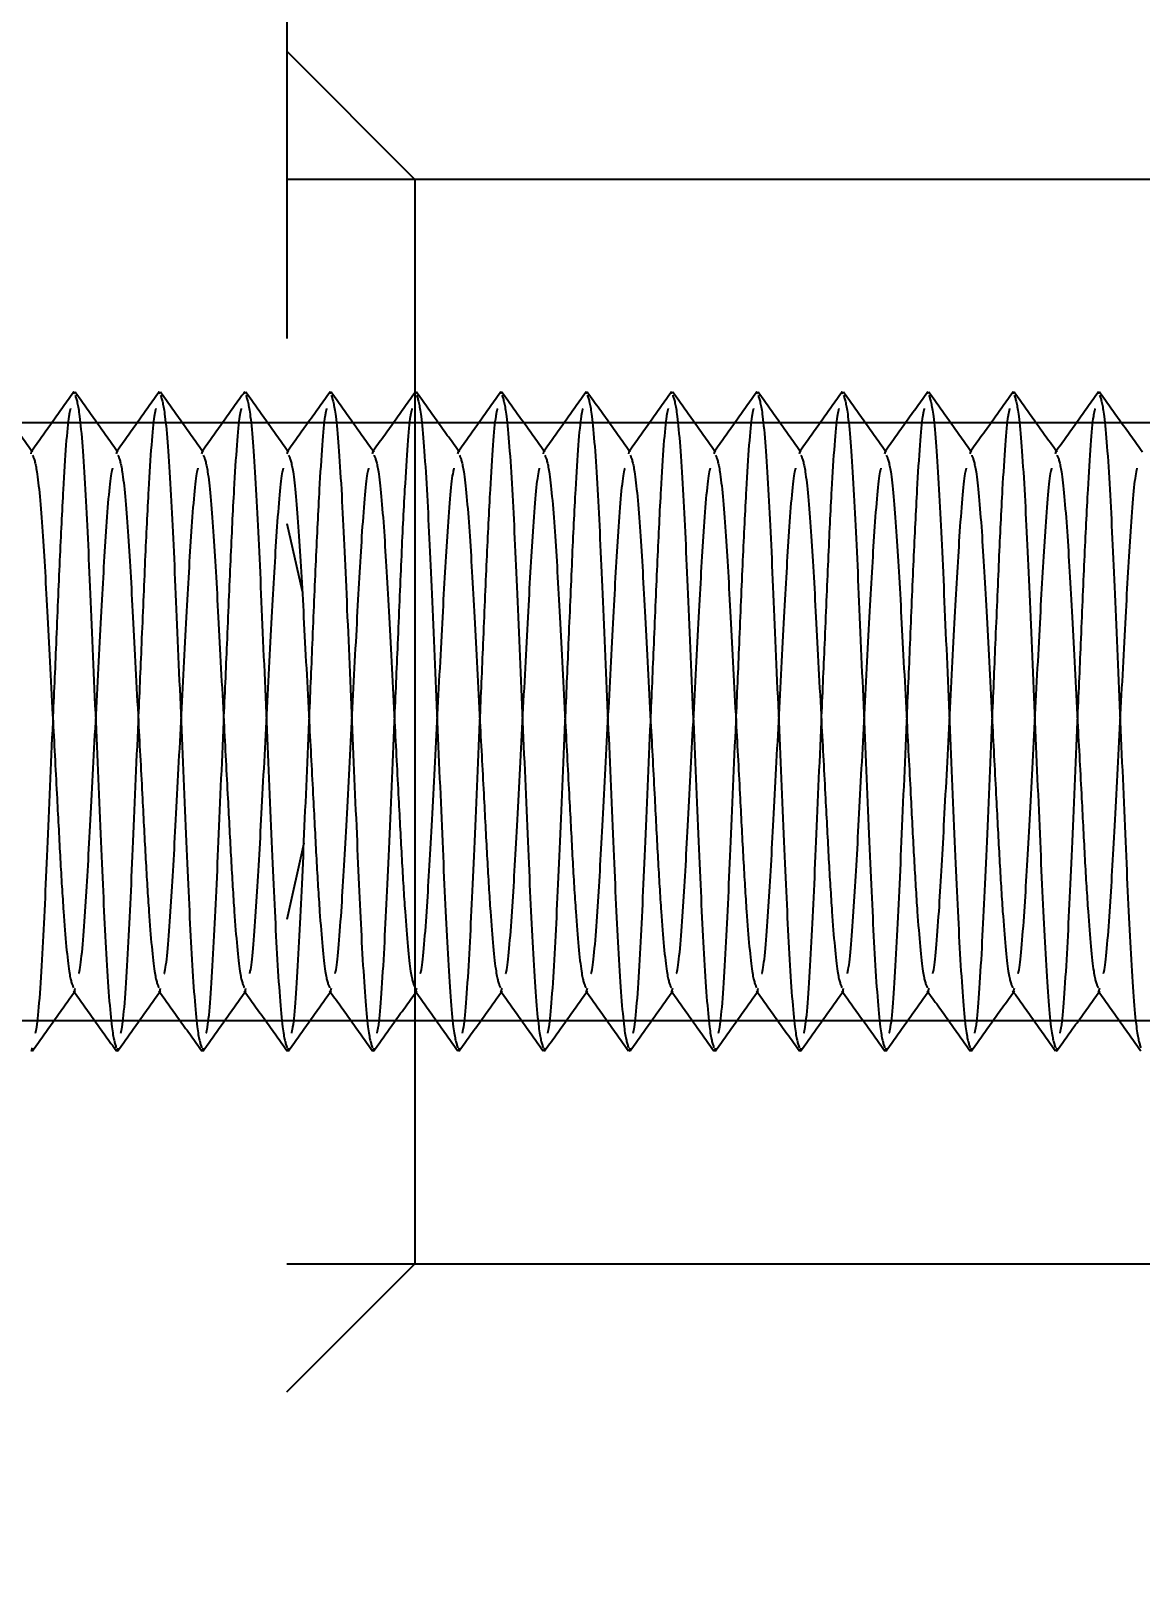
# Model space of a CAD drawing. Header units: metres. Extents: x 0 to 21025, y 0 to 14850.
# Drawn here: x 2252.36 to 2278.36, y 6312.69 to 6349.04 of the extents above; entities that cross this region are included whole.
import ezdxf

# ---------------------------------------------------------------- set-up
doc = ezdxf.new("R2010")
doc.units = ezdxf.units.M
doc.header["$LTSCALE"] = 25
doc.linetypes.add('HIDDEN2', pattern=[4.7625, 3.175, -1.5875])
doc.layers.add('18_COTAS', color=7, linetype='Continuous')
doc.layers.add('ST1', color=7, linetype='HIDDEN2')
doc.styles.add('ROMANS', font='ROMANS.SHX')
doc.dimstyles.new('25___1-25', dxfattribs={"dimscale": 25, "dimtxt": 2.5, "dimasz": 2, "dimexe": 1.5, "dimexo": 1, "dimgap": 0.5, "dimtad": 1, "dimzin": 12, "dimtxsty": 'ROMANS', "dimcen": 0, "dimclrd": 256, "dimclre": 256, "dimclrt": 3, "dimazin": 3, "dimtfac": 1, "dimtmove": 0, "dimatfit": 0, "dimfxl": 1, "dimlwd": -1, "dimlwe": -1, "dimarcsym": 0})

# ---------------------------------------------------------------- blocks, each defined once
blk = doc.blocks.new('*D13')
at = {"layer": '18_COTAS', "transparency": 16777216}
for p, q in [((2083.564, 6357.865), (2083.564, 7037.945)), ((6382.514, 6357.865), (6382.514, 7037.945)), ((2133.564, 7000.445), (6332.514, 7000.445))]:
    blk.add_line(p, q, dxfattribs=at)
for points in [[(2133.564, 7008.778), (2133.564, 6992.112), (2083.564, 7000.445)], [(6332.514, 7008.778), (6332.514, 6992.112), (6382.514, 7000.445)]]:
    blk.add_solid(points, dxfattribs=at)
at = {"layer": 'Defpoints', "color": 0, "transparency": 16777216}
for p in [(6382.514, 7000.445), (2083.564, 6332.865), (6382.514, 6332.865)]:
    blk.add_point(p, dxfattribs=at)
at = {"layer": '18_COTAS', "color": 3, "transparency": 16777216, "insert": (4233.039, 7050.147), "char_height": 62.5, "attachment_point": 5, "style": 'ROMANS'}
blk.add_mtext('4298,95', dxfattribs=at)

msp = doc.modelspace()

# ---------------------------------------------------------------- linework, layer by layer
at = {"layer": 'ST1'}
for p, q in [((2258.346, 6421.215), (2258.346, 6244.515)), ((2261.346, 6345.565), (2258.346, 6348.565)), ((2282.346, 6345.565), (2258.346, 6345.565)), ((2261.346, 6345.565), (2258.346, 6345.565)), ((2261.346, 6345.565), (2261.346, 6320.165)), ((2253.359, 6340.541), (2253.37, 6340.593)), ((2255.359, 6340.541), (2255.37, 6340.593)), ((2257.359, 6340.541), (2257.37, 6340.593)), ((2259.359, 6340.541), (2259.37, 6340.593)), ((2261.359, 6340.541), (2261.37, 6340.593)), ((2263.359, 6340.541), (2263.37, 6340.593)), ((2265.359, 6340.541), (2265.37, 6340.593)), ((2267.359, 6340.541), (2267.37, 6340.593)), ((2269.359, 6340.541), (2269.37, 6340.593)), ((2271.359, 6340.541), (2271.37, 6340.593)), ((2273.359, 6340.541), (2273.37, 6340.593)), ((2275.359, 6340.541), (2275.37, 6340.593)), ((2277.359, 6340.541), (2277.37, 6340.593)), ((2258.346, 6339.865), (2251.996, 6339.865)), ((2283.346, 6339.865), (2258.346, 6339.865)), ((2252.357, 6339.137), (2252.37, 6339.187)), ((2254.357, 6339.137), (2254.37, 6339.187)), ((2256.357, 6339.137), (2256.37, 6339.187)), ((2258.357, 6339.137), (2258.37, 6339.187)), ((2260.357, 6339.137), (2260.37, 6339.187)), ((2262.357, 6339.137), (2262.37, 6339.187)), ((2264.357, 6339.137), (2264.37, 6339.187)), ((2266.357, 6339.137), (2266.37, 6339.187)), ((2268.357, 6339.137), (2268.37, 6339.187)), ((2270.357, 6339.137), (2270.37, 6339.187)), ((2272.357, 6339.137), (2272.37, 6339.187)), ((2274.357, 6339.137), (2274.37, 6339.187)), ((2276.357, 6339.137), (2276.37, 6339.187)), ((2258.346, 6337.501), (2258.706, 6335.917)), ((2258.747, 6330.02), (2258.346, 6328.23)), ((2253.37, 6326.544), (2253.391, 6326.623)), ((2255.37, 6326.544), (2255.391, 6326.623)), ((2257.37, 6326.544), (2257.391, 6326.623)), ((2259.37, 6326.544), (2259.391, 6326.623)), ((2261.37, 6326.544), (2261.391, 6326.623)), ((2263.37, 6326.544), (2263.391, 6326.623)), ((2265.37, 6326.544), (2265.391, 6326.623)), ((2267.37, 6326.544), (2267.391, 6326.623)), ((2269.37, 6326.544), (2269.391, 6326.623)), ((2271.37, 6326.544), (2271.391, 6326.623)), ((2273.37, 6326.544), (2273.391, 6326.623)), ((2275.37, 6326.544), (2275.391, 6326.623)), ((2277.37, 6326.544), (2277.391, 6326.623)), ((2251.996, 6325.865), (2258.346, 6325.865)), ((2258.346, 6325.865), (2283.346, 6325.865)), ((2252.37, 6325.138), (2252.389, 6325.226)), ((2254.37, 6325.138), (2254.389, 6325.226)), ((2256.37, 6325.138), (2256.389, 6325.226)), ((2258.37, 6325.138), (2258.389, 6325.226)), ((2260.37, 6325.138), (2260.389, 6325.226)), ((2262.37, 6325.138), (2262.389, 6325.226)), ((2264.37, 6325.138), (2264.389, 6325.226)), ((2266.37, 6325.138), (2266.389, 6325.226)), ((2268.37, 6325.138), (2268.389, 6325.226)), ((2270.37, 6325.138), (2270.389, 6325.226)), ((2272.37, 6325.138), (2272.389, 6325.226)), ((2274.37, 6325.138), (2274.389, 6325.226)), ((2276.37, 6325.138), (2276.389, 6325.226)), ((2258.346, 6320.165), (2282.346, 6320.165)), ((2258.346, 6317.165), (2261.346, 6320.165)), ((2258.346, 6320.165), (2261.346, 6320.165))]:
    msp.add_line(p, q, dxfattribs=at)
for points, knots in [([(2252.39, 6339.173), (2252.222, 6339.408), (2251.888, 6339.877), (2251.553, 6340.347), (2251.386, 6340.581)], [0, 0, 0, 0, 0.499937, 1, 1, 1, 1]), ([(2253.36, 6340.588), (2253.193, 6340.354), (2252.859, 6339.884), (2252.525, 6339.415), (2252.357, 6339.181)], [0, 0, 0, 0, 0.5000352, 1, 1, 1, 1]), ([(2254.39, 6339.173), (2254.222, 6339.408), (2253.888, 6339.877), (2253.553, 6340.347), (2253.386, 6340.581)], [0, 0, 0, 0, 0.499937, 1, 1, 1, 1]), ([(2253.387, 6340.511), (2253.422, 6340.408), (2253.497, 6340.181), (2253.627, 6338.455), (2253.74, 6335.903), (2253.87, 6332.865), (2254.001, 6329.827), (2254.113, 6327.276), (2254.243, 6325.551), (2254.318, 6325.325), (2254.352, 6325.222)], [0, 0, 0, 0, 0.110571, 0.242596, 0.369408, 0.50029, 0.631172, 0.757984, 0.890008, 1, 1, 1, 1]), ([(2255.36, 6340.588), (2255.193, 6340.354), (2254.859, 6339.884), (2254.525, 6339.415), (2254.357, 6339.181)], [0, 0, 0, 0, 0.500035, 1, 1, 1, 1]), ([(2256.39, 6339.173), (2256.222, 6339.408), (2255.888, 6339.877), (2255.553, 6340.347), (2255.386, 6340.581)], [0, 0, 0, 0, 0.499937, 1, 1, 1, 1]), ([(2255.387, 6340.511), (2255.422, 6340.408), (2255.497, 6340.181), (2255.627, 6338.455), (2255.74, 6335.903), (2255.87, 6332.865), (2256.001, 6329.827), (2256.113, 6327.276), (2256.243, 6325.551), (2256.318, 6325.325), (2256.352, 6325.222)], [0, 0, 0, 0, 0.110571, 0.242596, 0.369408, 0.50029, 0.631172, 0.757984, 0.890008, 1, 1, 1, 1]), ([(2257.36, 6340.588), (2257.193, 6340.354), (2256.859, 6339.884), (2256.525, 6339.415), (2256.357, 6339.181)], [0, 0, 0, 0, 0.500035, 1, 1, 1, 1]), ([(2258.39, 6339.173), (2258.222, 6339.408), (2257.888, 6339.877), (2257.553, 6340.347), (2257.386, 6340.581)], [0, 0, 0, 0, 0.4999369, 1, 1, 1, 1]), ([(2257.387, 6340.511), (2257.422, 6340.408), (2257.497, 6340.181), (2257.627, 6338.455), (2257.74, 6335.903), (2257.87, 6332.865), (2258.001, 6329.827), (2258.113, 6327.276), (2258.243, 6325.551), (2258.318, 6325.325), (2258.352, 6325.222)], [0, 0, 0, 0, 0.110571, 0.242596, 0.369408, 0.50029, 0.631172, 0.757984, 0.890008, 1, 1, 1, 1]), ([(2259.36, 6340.588), (2259.193, 6340.354), (2258.859, 6339.884), (2258.525, 6339.415), (2258.357, 6339.181)], [0, 0, 0, 0, 0.500035, 1, 1, 1, 1]), ([(2260.39, 6339.173), (2260.222, 6339.408), (2259.888, 6339.877), (2259.553, 6340.347), (2259.386, 6340.581)], [0, 0, 0, 0, 0.499937, 1, 1, 1, 1]), ([(2259.387, 6340.511), (2259.422, 6340.408), (2259.497, 6340.181), (2259.627, 6338.455), (2259.74, 6335.903), (2259.87, 6332.865), (2260.001, 6329.827), (2260.113, 6327.276), (2260.243, 6325.551), (2260.318, 6325.325), (2260.352, 6325.222)], [0, 0, 0, 0, 0.110571, 0.242596, 0.369408, 0.50029, 0.631172, 0.757984, 0.890008, 1, 1, 1, 1]), ([(2261.36, 6340.588), (2261.193, 6340.354), (2260.859, 6339.884), (2260.525, 6339.415), (2260.357, 6339.181)], [0, 0, 0, 0, 0.500035, 1, 1, 1, 1]), ([(2262.39, 6339.173), (2262.222, 6339.408), (2261.888, 6339.877), (2261.553, 6340.347), (2261.386, 6340.581)], [0, 0, 0, 0, 0.4999369, 1, 1, 1, 1]), ([(2261.387, 6340.511), (2261.422, 6340.408), (2261.497, 6340.181), (2261.627, 6338.455), (2261.74, 6335.903), (2261.87, 6332.865), (2262.001, 6329.827), (2262.113, 6327.276), (2262.243, 6325.551), (2262.318, 6325.325), (2262.352, 6325.222)], [0, 0, 0, 0, 0.110571, 0.242596, 0.369408, 0.50029, 0.631172, 0.757984, 0.890008, 1, 1, 1, 1]), ([(2263.36, 6340.588), (2263.193, 6340.354), (2262.859, 6339.884), (2262.525, 6339.415), (2262.357, 6339.181)], [0, 0, 0, 0, 0.500035, 1, 1, 1, 1]), ([(2264.39, 6339.173), (2264.222, 6339.408), (2263.888, 6339.877), (2263.553, 6340.347), (2263.386, 6340.581)], [0, 0, 0, 0, 0.499937, 1, 1, 1, 1]), ([(2263.387, 6340.511), (2263.422, 6340.408), (2263.497, 6340.181), (2263.627, 6338.455), (2263.74, 6335.903), (2263.87, 6332.865), (2264.001, 6329.827), (2264.113, 6327.276), (2264.243, 6325.551), (2264.318, 6325.325), (2264.352, 6325.222)], [0, 0, 0, 0, 0.110571, 0.242596, 0.369408, 0.50029, 0.631172, 0.757984, 0.890008, 1, 1, 1, 1]), ([(2265.36, 6340.588), (2265.193, 6340.354), (2264.859, 6339.884), (2264.525, 6339.415), (2264.357, 6339.181)], [0, 0, 0, 0, 0.5000352, 1, 1, 1, 1]), ([(2266.39, 6339.173), (2266.222, 6339.408), (2265.888, 6339.877), (2265.553, 6340.347), (2265.386, 6340.581)], [0, 0, 0, 0, 0.499937, 1, 1, 1, 1]), ([(2265.387, 6340.511), (2265.422, 6340.408), (2265.497, 6340.181), (2265.627, 6338.455), (2265.74, 6335.903), (2265.87, 6332.865), (2266.001, 6329.827), (2266.113, 6327.276), (2266.243, 6325.551), (2266.318, 6325.325), (2266.352, 6325.222)], [0, 0, 0, 0, 0.110571, 0.242596, 0.369408, 0.50029, 0.631172, 0.757984, 0.890008, 1, 1, 1, 1]), ([(2267.36, 6340.588), (2267.193, 6340.354), (2266.859, 6339.884), (2266.525, 6339.415), (2266.357, 6339.181)], [0, 0, 0, 0, 0.500035, 1, 1, 1, 1]), ([(2268.39, 6339.173), (2268.222, 6339.408), (2267.888, 6339.877), (2267.553, 6340.347), (2267.386, 6340.581)], [0, 0, 0, 0, 0.499937, 1, 1, 1, 1]), ([(2267.387, 6340.511), (2267.422, 6340.408), (2267.497, 6340.181), (2267.627, 6338.455), (2267.74, 6335.903), (2267.87, 6332.865), (2268.001, 6329.827), (2268.113, 6327.276), (2268.243, 6325.551), (2268.318, 6325.325), (2268.352, 6325.222)], [0, 0, 0, 0, 0.110571, 0.242596, 0.369408, 0.50029, 0.631172, 0.757984, 0.890008, 1, 1, 1, 1]), ([(2269.36, 6340.588), (2269.193, 6340.354), (2268.859, 6339.884), (2268.525, 6339.415), (2268.357, 6339.181)], [0, 0, 0, 0, 0.5000352, 1, 1, 1, 1]), ([(2270.39, 6339.173), (2270.222, 6339.408), (2269.888, 6339.877), (2269.553, 6340.347), (2269.386, 6340.581)], [0, 0, 0, 0, 0.499937, 1, 1, 1, 1]), ([(2269.387, 6340.511), (2269.422, 6340.408), (2269.497, 6340.181), (2269.627, 6338.455), (2269.74, 6335.903), (2269.87, 6332.865), (2270.001, 6329.827), (2270.113, 6327.276), (2270.243, 6325.551), (2270.318, 6325.325), (2270.352, 6325.222)], [0, 0, 0, 0, 0.110571, 0.242596, 0.369408, 0.50029, 0.631172, 0.757984, 0.890008, 1, 1, 1, 1]), ([(2271.36, 6340.588), (2271.193, 6340.354), (2270.859, 6339.884), (2270.525, 6339.415), (2270.357, 6339.181)], [0, 0, 0, 0, 0.5000352, 1, 1, 1, 1]), ([(2272.39, 6339.173), (2272.222, 6339.408), (2271.888, 6339.877), (2271.553, 6340.347), (2271.386, 6340.581)], [0, 0, 0, 0, 0.499937, 1, 1, 1, 1]), ([(2271.387, 6340.511), (2271.422, 6340.408), (2271.497, 6340.181), (2271.627, 6338.455), (2271.74, 6335.903), (2271.87, 6332.865), (2272.001, 6329.827), (2272.113, 6327.276), (2272.243, 6325.551), (2272.318, 6325.325), (2272.352, 6325.222)], [0, 0, 0, 0, 0.110571, 0.242596, 0.369408, 0.50029, 0.631172, 0.757984, 0.890008, 1, 1, 1, 1]), ([(2273.36, 6340.588), (2273.193, 6340.354), (2272.859, 6339.884), (2272.525, 6339.415), (2272.357, 6339.181)], [0, 0, 0, 0, 0.500035, 1, 1, 1, 1]), ([(2274.39, 6339.173), (2274.222, 6339.408), (2273.888, 6339.877), (2273.553, 6340.347), (2273.386, 6340.581)], [0, 0, 0, 0, 0.499937, 1, 1, 1, 1]), ([(2273.387, 6340.511), (2273.422, 6340.408), (2273.497, 6340.181), (2273.627, 6338.455), (2273.74, 6335.903), (2273.87, 6332.865), (2274.001, 6329.827), (2274.113, 6327.276), (2274.243, 6325.551), (2274.318, 6325.325), (2274.352, 6325.222)], [0, 0, 0, 0, 0.110571, 0.242596, 0.369408, 0.50029, 0.631172, 0.757984, 0.890008, 1, 1, 1, 1]), ([(2275.36, 6340.588), (2275.193, 6340.354), (2274.859, 6339.884), (2274.525, 6339.415), (2274.357, 6339.181)], [0, 0, 0, 0, 0.500035, 1, 1, 1, 1]), ([(2276.39, 6339.173), (2276.222, 6339.408), (2275.888, 6339.877), (2275.553, 6340.347), (2275.386, 6340.581)], [0, 0, 0, 0, 0.4999369, 1, 1, 1, 1]), ([(2275.387, 6340.511), (2275.422, 6340.408), (2275.497, 6340.181), (2275.627, 6338.455), (2275.74, 6335.903), (2275.87, 6332.865), (2276.001, 6329.827), (2276.113, 6327.276), (2276.243, 6325.551), (2276.318, 6325.325), (2276.352, 6325.222)], [0, 0, 0, 0, 0.110571, 0.242596, 0.369408, 0.50029, 0.631172, 0.757984, 0.890008, 1, 1, 1, 1]), ([(2277.36, 6340.588), (2277.193, 6340.354), (2276.859, 6339.884), (2276.525, 6339.415), (2276.357, 6339.181)], [0, 0, 0, 0, 0.500035, 1, 1, 1, 1]), ([(2278.39, 6339.173), (2278.222, 6339.408), (2277.888, 6339.877), (2277.553, 6340.347), (2277.386, 6340.581)], [0, 0, 0, 0, 0.499937, 1, 1, 1, 1]), ([(2277.387, 6340.511), (2277.422, 6340.408), (2277.497, 6340.181), (2277.627, 6338.455), (2277.74, 6335.903), (2277.87, 6332.865), (2278.001, 6329.827), (2278.113, 6327.276), (2278.243, 6325.551), (2278.318, 6325.325), (2278.352, 6325.222)], [0, 0, 0, 0, 0.110571, 0.242596, 0.369408, 0.50029, 0.631172, 0.757984, 0.890008, 1, 1, 1, 1]), ([(2252.461, 6325.569), (2252.471, 6325.61), (2252.523, 6325.815), (2252.627, 6327.313), (2252.74, 6329.815), (2252.853, 6332.466), (2252.954, 6334.788), (2253.033, 6336.69), (2253.126, 6338.601), (2253.22, 6339.943), (2253.274, 6340.149), (2253.287, 6340.198)], [0, 0, 0, 0, 0.038658, 0.193158, 0.341558, 0.49472, 0.586939, 0.692417, 0.79734, 0.95184, 1, 1, 1, 1]), ([(2254.461, 6325.569), (2254.471, 6325.61), (2254.523, 6325.815), (2254.627, 6327.313), (2254.74, 6329.815), (2254.853, 6332.466), (2254.954, 6334.788), (2255.033, 6336.69), (2255.126, 6338.601), (2255.22, 6339.943), (2255.274, 6340.149), (2255.287, 6340.198)], [0, 0, 0, 0, 0.038658, 0.193158, 0.341558, 0.49472, 0.586939, 0.692417, 0.79734, 0.95184, 1, 1, 1, 1]), ([(2256.461, 6325.569), (2256.471, 6325.61), (2256.523, 6325.815), (2256.627, 6327.313), (2256.74, 6329.815), (2256.853, 6332.466), (2256.954, 6334.788), (2257.033, 6336.69), (2257.126, 6338.601), (2257.22, 6339.943), (2257.274, 6340.149), (2257.287, 6340.198)], [0, 0, 0, 0, 0.038658, 0.193158, 0.341558, 0.49472, 0.586939, 0.692417, 0.79734, 0.95184, 1, 1, 1, 1]), ([(2258.461, 6325.569), (2258.471, 6325.61), (2258.523, 6325.815), (2258.627, 6327.313), (2258.74, 6329.815), (2258.853, 6332.466), (2258.954, 6334.788), (2259.033, 6336.69), (2259.126, 6338.601), (2259.22, 6339.943), (2259.274, 6340.149), (2259.287, 6340.198)], [0, 0, 0, 0, 0.038658, 0.193158, 0.341558, 0.49472, 0.586939, 0.692417, 0.79734, 0.95184, 1, 1, 1, 1]), ([(2260.461, 6325.569), (2260.471, 6325.61), (2260.523, 6325.815), (2260.627, 6327.313), (2260.74, 6329.815), (2260.853, 6332.466), (2260.954, 6334.788), (2261.033, 6336.69), (2261.126, 6338.601), (2261.22, 6339.943), (2261.274, 6340.149), (2261.287, 6340.198)], [0, 0, 0, 0, 0.038658, 0.193158, 0.341558, 0.49472, 0.586939, 0.692417, 0.79734, 0.95184, 1, 1, 1, 1]), ([(2262.461, 6325.569), (2262.471, 6325.61), (2262.523, 6325.815), (2262.627, 6327.313), (2262.74, 6329.815), (2262.853, 6332.466), (2262.954, 6334.788), (2263.033, 6336.69), (2263.126, 6338.601), (2263.22, 6339.943), (2263.274, 6340.149), (2263.287, 6340.198)], [0, 0, 0, 0, 0.038658, 0.193158, 0.341558, 0.49472, 0.586939, 0.692417, 0.79734, 0.95184, 1, 1, 1, 1]), ([(2264.461, 6325.569), (2264.471, 6325.61), (2264.523, 6325.815), (2264.627, 6327.313), (2264.74, 6329.815), (2264.853, 6332.466), (2264.954, 6334.788), (2265.033, 6336.69), (2265.126, 6338.601), (2265.22, 6339.943), (2265.274, 6340.149), (2265.287, 6340.198)], [0, 0, 0, 0, 0.038658, 0.193158, 0.341558, 0.49472, 0.586939, 0.692417, 0.79734, 0.95184, 1, 1, 1, 1]), ([(2266.461, 6325.569), (2266.471, 6325.61), (2266.523, 6325.815), (2266.627, 6327.313), (2266.74, 6329.815), (2266.853, 6332.466), (2266.954, 6334.788), (2267.033, 6336.69), (2267.126, 6338.601), (2267.22, 6339.943), (2267.274, 6340.149), (2267.287, 6340.198)], [0, 0, 0, 0, 0.038658, 0.193158, 0.341558, 0.49472, 0.586939, 0.692417, 0.79734, 0.95184, 1, 1, 1, 1]), ([(2268.461, 6325.569), (2268.471, 6325.61), (2268.523, 6325.815), (2268.627, 6327.313), (2268.74, 6329.815), (2268.853, 6332.466), (2268.954, 6334.788), (2269.033, 6336.69), (2269.126, 6338.601), (2269.22, 6339.943), (2269.274, 6340.149), (2269.287, 6340.198)], [0, 0, 0, 0, 0.038658, 0.193158, 0.341558, 0.49472, 0.586939, 0.692417, 0.79734, 0.95184, 1, 1, 1, 1]), ([(2270.461, 6325.569), (2270.471, 6325.61), (2270.523, 6325.815), (2270.627, 6327.313), (2270.74, 6329.815), (2270.853, 6332.466), (2270.954, 6334.788), (2271.033, 6336.69), (2271.126, 6338.601), (2271.22, 6339.943), (2271.274, 6340.149), (2271.287, 6340.198)], [0, 0, 0, 0, 0.038658, 0.193158, 0.341558, 0.49472, 0.586939, 0.692417, 0.79734, 0.95184, 1, 1, 1, 1]), ([(2272.461, 6325.569), (2272.471, 6325.61), (2272.523, 6325.815), (2272.627, 6327.313), (2272.74, 6329.815), (2272.853, 6332.466), (2272.954, 6334.788), (2273.033, 6336.69), (2273.126, 6338.601), (2273.22, 6339.943), (2273.274, 6340.149), (2273.287, 6340.198)], [0, 0, 0, 0, 0.038658, 0.193158, 0.341558, 0.49472, 0.586939, 0.692417, 0.79734, 0.95184, 1, 1, 1, 1]), ([(2274.461, 6325.569), (2274.471, 6325.61), (2274.523, 6325.815), (2274.627, 6327.313), (2274.74, 6329.815), (2274.853, 6332.466), (2274.954, 6334.788), (2275.033, 6336.69), (2275.126, 6338.601), (2275.22, 6339.943), (2275.274, 6340.149), (2275.287, 6340.198)], [0, 0, 0, 0, 0.038658, 0.193158, 0.341558, 0.49472, 0.586939, 0.692417, 0.79734, 0.95184, 1, 1, 1, 1]), ([(2276.461, 6325.569), (2276.471, 6325.61), (2276.523, 6325.815), (2276.627, 6327.313), (2276.74, 6329.815), (2276.853, 6332.466), (2276.954, 6334.788), (2277.033, 6336.69), (2277.126, 6338.601), (2277.22, 6339.943), (2277.274, 6340.149), (2277.287, 6340.198)], [0, 0, 0, 0, 0.038658, 0.193158, 0.341558, 0.49472, 0.586939, 0.692417, 0.79734, 0.95184, 1, 1, 1, 1]), ([(2252.39, 6339.109), (2252.424, 6339.026), (2252.498, 6338.841), (2252.627, 6337.437), (2252.74, 6335.352), (2252.858, 6333.088), (2252.962, 6331.132), (2253.04, 6329.61), (2253.13, 6328.126), (2253.242, 6326.89), (2253.316, 6326.706), (2253.35, 6326.624)], [0, 0, 0, 0, 0.10803, 0.240749, 0.368218, 0.499785, 0.595794, 0.677584, 0.759725, 0.892443, 1, 1, 1, 1]), ([(2254.39, 6339.109), (2254.424, 6339.026), (2254.498, 6338.841), (2254.627, 6337.437), (2254.74, 6335.352), (2254.858, 6333.088), (2254.962, 6331.132), (2255.04, 6329.61), (2255.13, 6328.126), (2255.242, 6326.89), (2255.316, 6326.706), (2255.35, 6326.624)], [0, 0, 0, 0, 0.10803, 0.240749, 0.368218, 0.499785, 0.595794, 0.677584, 0.759725, 0.892443, 1, 1, 1, 1]), ([(2256.39, 6339.109), (2256.424, 6339.026), (2256.498, 6338.841), (2256.627, 6337.437), (2256.74, 6335.352), (2256.858, 6333.088), (2256.962, 6331.132), (2257.04, 6329.61), (2257.13, 6328.126), (2257.242, 6326.89), (2257.316, 6326.706), (2257.35, 6326.624)], [0, 0, 0, 0, 0.10803, 0.240749, 0.368218, 0.499785, 0.595794, 0.677584, 0.759725, 0.892443, 1, 1, 1, 1]), ([(2258.39, 6339.109), (2258.424, 6339.026), (2258.498, 6338.841), (2258.627, 6337.437), (2258.74, 6335.352), (2258.858, 6333.088), (2258.962, 6331.132), (2259.04, 6329.61), (2259.13, 6328.126), (2259.242, 6326.89), (2259.316, 6326.706), (2259.35, 6326.624)], [0, 0, 0, 0, 0.10803, 0.240749, 0.368218, 0.499785, 0.595794, 0.677584, 0.759725, 0.892443, 1, 1, 1, 1]), ([(2260.39, 6339.109), (2260.424, 6339.026), (2260.498, 6338.841), (2260.627, 6337.437), (2260.74, 6335.352), (2260.858, 6333.088), (2260.962, 6331.132), (2261.04, 6329.61), (2261.13, 6328.126), (2261.242, 6326.89), (2261.316, 6326.706), (2261.35, 6326.624)], [0, 0, 0, 0, 0.10803, 0.240749, 0.368218, 0.499785, 0.595794, 0.677584, 0.759725, 0.892443, 1, 1, 1, 1]), ([(2262.39, 6339.109), (2262.424, 6339.026), (2262.498, 6338.841), (2262.627, 6337.437), (2262.74, 6335.352), (2262.858, 6333.088), (2262.962, 6331.132), (2263.04, 6329.61), (2263.13, 6328.126), (2263.242, 6326.89), (2263.316, 6326.706), (2263.35, 6326.624)], [0, 0, 0, 0, 0.10803, 0.240749, 0.368218, 0.499785, 0.595794, 0.677584, 0.759725, 0.892443, 1, 1, 1, 1]), ([(2264.39, 6339.109), (2264.424, 6339.026), (2264.498, 6338.841), (2264.627, 6337.437), (2264.74, 6335.352), (2264.858, 6333.088), (2264.962, 6331.132), (2265.04, 6329.61), (2265.13, 6328.126), (2265.242, 6326.89), (2265.316, 6326.706), (2265.35, 6326.624)], [0, 0, 0, 0, 0.10803, 0.240749, 0.368218, 0.499785, 0.595794, 0.677584, 0.759725, 0.892443, 1, 1, 1, 1]), ([(2266.39, 6339.109), (2266.424, 6339.026), (2266.498, 6338.841), (2266.627, 6337.437), (2266.74, 6335.352), (2266.858, 6333.088), (2266.962, 6331.132), (2267.04, 6329.61), (2267.13, 6328.126), (2267.242, 6326.89), (2267.316, 6326.706), (2267.35, 6326.624)], [0, 0, 0, 0, 0.10803, 0.240749, 0.368218, 0.499785, 0.595794, 0.677584, 0.759725, 0.892443, 1, 1, 1, 1]), ([(2268.39, 6339.109), (2268.424, 6339.026), (2268.498, 6338.841), (2268.627, 6337.437), (2268.74, 6335.352), (2268.858, 6333.088), (2268.962, 6331.132), (2269.04, 6329.61), (2269.13, 6328.126), (2269.242, 6326.89), (2269.316, 6326.706), (2269.35, 6326.624)], [0, 0, 0, 0, 0.10803, 0.240749, 0.368218, 0.499785, 0.595794, 0.677584, 0.759725, 0.892443, 1, 1, 1, 1]), ([(2270.39, 6339.109), (2270.424, 6339.026), (2270.498, 6338.841), (2270.627, 6337.437), (2270.74, 6335.352), (2270.858, 6333.088), (2270.962, 6331.132), (2271.04, 6329.61), (2271.13, 6328.126), (2271.242, 6326.89), (2271.316, 6326.706), (2271.35, 6326.624)], [0, 0, 0, 0, 0.10803, 0.240749, 0.368218, 0.499785, 0.595794, 0.677584, 0.759725, 0.892443, 1, 1, 1, 1]), ([(2272.39, 6339.109), (2272.424, 6339.026), (2272.498, 6338.841), (2272.627, 6337.437), (2272.74, 6335.352), (2272.858, 6333.088), (2272.962, 6331.132), (2273.04, 6329.61), (2273.13, 6328.126), (2273.242, 6326.89), (2273.316, 6326.706), (2273.35, 6326.624)], [0, 0, 0, 0, 0.10803, 0.240749, 0.368218, 0.499785, 0.595794, 0.677584, 0.759725, 0.892443, 1, 1, 1, 1]), ([(2274.39, 6339.109), (2274.424, 6339.026), (2274.498, 6338.841), (2274.627, 6337.437), (2274.74, 6335.352), (2274.858, 6333.088), (2274.962, 6331.132), (2275.04, 6329.61), (2275.13, 6328.126), (2275.242, 6326.89), (2275.316, 6326.706), (2275.35, 6326.624)], [0, 0, 0, 0, 0.10803, 0.240749, 0.368218, 0.499785, 0.595794, 0.677584, 0.759725, 0.892443, 1, 1, 1, 1]), ([(2276.39, 6339.109), (2276.424, 6339.026), (2276.498, 6338.841), (2276.627, 6337.437), (2276.74, 6335.352), (2276.858, 6333.088), (2276.962, 6331.132), (2277.04, 6329.61), (2277.13, 6328.126), (2277.242, 6326.89), (2277.316, 6326.706), (2277.35, 6326.624)], [0, 0, 0, 0, 0.10803, 0.240749, 0.368218, 0.499785, 0.595794, 0.677584, 0.759725, 0.892443, 1, 1, 1, 1]), ([(2253.478, 6326.962), (2253.483, 6326.979), (2253.529, 6327.144), (2253.628, 6328.334), (2253.74, 6330.37), (2253.87, 6332.866), (2254.001, 6335.359), (2254.113, 6337.402), (2254.214, 6338.607), (2254.263, 6338.773), (2254.27, 6338.798)], [0, 0, 0, 0, 0.018598, 0.180044, 0.335106, 0.495153, 0.655199, 0.810261, 0.971708, 1, 1, 1, 1]), ([(2255.478, 6326.962), (2255.483, 6326.979), (2255.529, 6327.144), (2255.628, 6328.334), (2255.74, 6330.37), (2255.87, 6332.866), (2256.001, 6335.359), (2256.113, 6337.402), (2256.214, 6338.607), (2256.263, 6338.773), (2256.27, 6338.798)], [0, 0, 0, 0, 0.018598, 0.180044, 0.335106, 0.495153, 0.655199, 0.810261, 0.971708, 1, 1, 1, 1]), ([(2257.478, 6326.962), (2257.483, 6326.979), (2257.529, 6327.144), (2257.628, 6328.334), (2257.74, 6330.37), (2257.87, 6332.866), (2258.001, 6335.359), (2258.113, 6337.402), (2258.214, 6338.607), (2258.263, 6338.773), (2258.27, 6338.798)], [0, 0, 0, 0, 0.018598, 0.180044, 0.335106, 0.495153, 0.655199, 0.810261, 0.971708, 1, 1, 1, 1]), ([(2259.478, 6326.962), (2259.483, 6326.979), (2259.529, 6327.144), (2259.628, 6328.334), (2259.74, 6330.37), (2259.87, 6332.866), (2260.001, 6335.359), (2260.113, 6337.402), (2260.214, 6338.607), (2260.263, 6338.773), (2260.27, 6338.798)], [0, 0, 0, 0, 0.018598, 0.180044, 0.335106, 0.495153, 0.655199, 0.810261, 0.971708, 1, 1, 1, 1]), ([(2261.478, 6326.962), (2261.483, 6326.979), (2261.529, 6327.144), (2261.628, 6328.334), (2261.74, 6330.37), (2261.87, 6332.866), (2262.001, 6335.359), (2262.113, 6337.402), (2262.214, 6338.607), (2262.263, 6338.773), (2262.27, 6338.798)], [0, 0, 0, 0, 0.018598, 0.180044, 0.335106, 0.495153, 0.655199, 0.810261, 0.971708, 1, 1, 1, 1]), ([(2263.478, 6326.962), (2263.483, 6326.979), (2263.529, 6327.144), (2263.628, 6328.334), (2263.74, 6330.37), (2263.87, 6332.866), (2264.001, 6335.359), (2264.113, 6337.402), (2264.214, 6338.607), (2264.263, 6338.773), (2264.27, 6338.798)], [0, 0, 0, 0, 0.018598, 0.180044, 0.335106, 0.495153, 0.655199, 0.810261, 0.971708, 1, 1, 1, 1]), ([(2265.478, 6326.962), (2265.483, 6326.979), (2265.529, 6327.144), (2265.628, 6328.334), (2265.74, 6330.37), (2265.87, 6332.866), (2266.001, 6335.359), (2266.113, 6337.402), (2266.214, 6338.607), (2266.263, 6338.773), (2266.27, 6338.798)], [0, 0, 0, 0, 0.018598, 0.180044, 0.335106, 0.495153, 0.655199, 0.810261, 0.971708, 1, 1, 1, 1]), ([(2267.478, 6326.962), (2267.483, 6326.979), (2267.529, 6327.144), (2267.628, 6328.334), (2267.74, 6330.37), (2267.87, 6332.866), (2268.001, 6335.359), (2268.113, 6337.402), (2268.214, 6338.607), (2268.263, 6338.773), (2268.27, 6338.798)], [0, 0, 0, 0, 0.018598, 0.180044, 0.335106, 0.495153, 0.655199, 0.810261, 0.971708, 1, 1, 1, 1]), ([(2269.478, 6326.962), (2269.483, 6326.979), (2269.529, 6327.144), (2269.628, 6328.334), (2269.74, 6330.37), (2269.87, 6332.866), (2270.001, 6335.359), (2270.113, 6337.402), (2270.214, 6338.607), (2270.263, 6338.773), (2270.27, 6338.798)], [0, 0, 0, 0, 0.018598, 0.180044, 0.335106, 0.495153, 0.655199, 0.810261, 0.971708, 1, 1, 1, 1]), ([(2271.478, 6326.962), (2271.483, 6326.979), (2271.529, 6327.144), (2271.628, 6328.334), (2271.74, 6330.37), (2271.87, 6332.866), (2272.001, 6335.359), (2272.113, 6337.402), (2272.214, 6338.607), (2272.263, 6338.773), (2272.27, 6338.798)], [0, 0, 0, 0, 0.018598, 0.180044, 0.335106, 0.495153, 0.655199, 0.810261, 0.971708, 1, 1, 1, 1]), ([(2273.478, 6326.962), (2273.483, 6326.979), (2273.529, 6327.144), (2273.628, 6328.334), (2273.74, 6330.37), (2273.87, 6332.866), (2274.001, 6335.359), (2274.113, 6337.402), (2274.214, 6338.607), (2274.263, 6338.773), (2274.27, 6338.798)], [0, 0, 0, 0, 0.018598, 0.180044, 0.335106, 0.495153, 0.655199, 0.810261, 0.971708, 1, 1, 1, 1]), ([(2275.478, 6326.962), (2275.483, 6326.979), (2275.529, 6327.144), (2275.628, 6328.334), (2275.74, 6330.37), (2275.87, 6332.866), (2276.001, 6335.359), (2276.113, 6337.402), (2276.214, 6338.607), (2276.263, 6338.773), (2276.27, 6338.798)], [0, 0, 0, 0, 0.018598, 0.180044, 0.335106, 0.495153, 0.655199, 0.810261, 0.971708, 1, 1, 1, 1]), ([(2277.478, 6326.962), (2277.483, 6326.979), (2277.529, 6327.144), (2277.628, 6328.334), (2277.74, 6330.37), (2277.87, 6332.866), (2278.001, 6335.359), (2278.113, 6337.402), (2278.214, 6338.607), (2278.263, 6338.773), (2278.27, 6338.798)], [0, 0, 0, 0, 0.018598, 0.180044, 0.335106, 0.495153, 0.655199, 0.810261, 0.971708, 1, 1, 1, 1]), ([(2252.387, 6325.151), (2252.554, 6325.386), (2252.889, 6325.855), (2253.223, 6326.324), (2253.39, 6326.558)], [0, 0, 0, 0, 0.50003, 1, 1, 1, 1]), ([(2253.35, 6326.558), (2253.518, 6326.324), (2253.852, 6325.854), (2254.187, 6325.385), (2254.354, 6325.15)], [0, 0, 0, 0, 0.49994, 1, 1, 1, 1]), ([(2254.387, 6325.151), (2254.554, 6325.386), (2254.889, 6325.855), (2255.223, 6326.324), (2255.39, 6326.558)], [0, 0, 0, 0, 0.50003, 1, 1, 1, 1]), ([(2255.35, 6326.558), (2255.518, 6326.324), (2255.852, 6325.854), (2256.187, 6325.385), (2256.354, 6325.15)], [0, 0, 0, 0, 0.49994, 1, 1, 1, 1]), ([(2256.387, 6325.151), (2256.554, 6325.386), (2256.889, 6325.855), (2257.223, 6326.324), (2257.39, 6326.558)], [0, 0, 0, 0, 0.50003, 1, 1, 1, 1]), ([(2257.35, 6326.558), (2257.518, 6326.324), (2257.852, 6325.854), (2258.187, 6325.385), (2258.354, 6325.15)], [0, 0, 0, 0, 0.49994, 1, 1, 1, 1]), ([(2258.387, 6325.151), (2258.554, 6325.386), (2258.889, 6325.855), (2259.223, 6326.324), (2259.39, 6326.558)], [0, 0, 0, 0, 0.50003, 1, 1, 1, 1]), ([(2259.35, 6326.558), (2259.518, 6326.324), (2259.852, 6325.854), (2260.187, 6325.385), (2260.354, 6325.15)], [0, 0, 0, 0, 0.49994, 1, 1, 1, 1]), ([(2260.387, 6325.151), (2260.554, 6325.386), (2260.889, 6325.855), (2261.223, 6326.324), (2261.39, 6326.558)], [0, 0, 0, 0, 0.50003, 1, 1, 1, 1]), ([(2261.35, 6326.558), (2261.518, 6326.324), (2261.852, 6325.854), (2262.187, 6325.385), (2262.354, 6325.15)], [0, 0, 0, 0, 0.49994, 1, 1, 1, 1]), ([(2262.387, 6325.151), (2262.554, 6325.386), (2262.889, 6325.855), (2263.223, 6326.324), (2263.39, 6326.558)], [0, 0, 0, 0, 0.50003, 1, 1, 1, 1]), ([(2263.35, 6326.558), (2263.518, 6326.324), (2263.852, 6325.854), (2264.187, 6325.385), (2264.354, 6325.15)], [0, 0, 0, 0, 0.49994, 1, 1, 1, 1]), ([(2264.387, 6325.151), (2264.554, 6325.386), (2264.889, 6325.855), (2265.223, 6326.324), (2265.39, 6326.558)], [0, 0, 0, 0, 0.50003, 1, 1, 1, 1]), ([(2265.35, 6326.558), (2265.518, 6326.324), (2265.852, 6325.854), (2266.187, 6325.385), (2266.354, 6325.15)], [0, 0, 0, 0, 0.49994, 1, 1, 1, 1]), ([(2266.387, 6325.151), (2266.554, 6325.386), (2266.889, 6325.855), (2267.223, 6326.324), (2267.39, 6326.558)], [0, 0, 0, 0, 0.50003, 1, 1, 1, 1]), ([(2267.35, 6326.558), (2267.518, 6326.324), (2267.852, 6325.854), (2268.187, 6325.385), (2268.354, 6325.15)], [0, 0, 0, 0, 0.4999404, 1, 1, 1, 1]), ([(2268.387, 6325.151), (2268.554, 6325.386), (2268.889, 6325.855), (2269.223, 6326.324), (2269.39, 6326.558)], [0, 0, 0, 0, 0.50003, 1, 1, 1, 1]), ([(2269.35, 6326.558), (2269.518, 6326.324), (2269.852, 6325.854), (2270.187, 6325.385), (2270.354, 6325.15)], [0, 0, 0, 0, 0.49994, 1, 1, 1, 1]), ([(2270.387, 6325.151), (2270.554, 6325.386), (2270.889, 6325.855), (2271.223, 6326.324), (2271.39, 6326.558)], [0, 0, 0, 0, 0.50003, 1, 1, 1, 1]), ([(2271.35, 6326.558), (2271.518, 6326.324), (2271.852, 6325.854), (2272.187, 6325.385), (2272.354, 6325.15)], [0, 0, 0, 0, 0.49994, 1, 1, 1, 1]), ([(2272.387, 6325.151), (2272.554, 6325.386), (2272.889, 6325.855), (2273.223, 6326.324), (2273.39, 6326.558)], [0, 0, 0, 0, 0.50003, 1, 1, 1, 1]), ([(2273.35, 6326.558), (2273.518, 6326.324), (2273.852, 6325.854), (2274.187, 6325.385), (2274.354, 6325.15)], [0, 0, 0, 0, 0.49994, 1, 1, 1, 1]), ([(2274.387, 6325.151), (2274.554, 6325.386), (2274.889, 6325.855), (2275.223, 6326.324), (2275.39, 6326.558)], [0, 0, 0, 0, 0.50003, 1, 1, 1, 1]), ([(2275.35, 6326.558), (2275.518, 6326.324), (2275.852, 6325.854), (2276.187, 6325.385), (2276.354, 6325.15)], [0, 0, 0, 0, 0.49994, 1, 1, 1, 1]), ([(2276.387, 6325.151), (2276.554, 6325.386), (2276.889, 6325.855), (2277.223, 6326.324), (2277.39, 6326.558)], [0, 0, 0, 0, 0.50003, 1, 1, 1, 1]), ([(2277.35, 6326.558), (2277.518, 6326.324), (2277.852, 6325.854), (2278.187, 6325.385), (2278.354, 6325.15)], [0, 0, 0, 0, 0.49994, 1, 1, 1, 1])]:
    msp.add_open_spline(points, degree=3, knots=knots, dxfattribs=at)

# ---------------------------------------------------------------- dimensions: what is measured, and where the dimension line sits
at = {"layer": '18_COTAS'}
dim = msp.add_linear_dim(base=(6382.514, 7000.445), p1=(2083.564, 6332.865), p2=(6382.514, 6332.865), dimstyle='25___1-25', dxfattribs=at)
dim.commit()
dim.dimension.update_dxf_attribs({"geometry": '*D13', "text_midpoint": (4233.039, 7050.147)})

doc.saveas('drawing.dxf')
